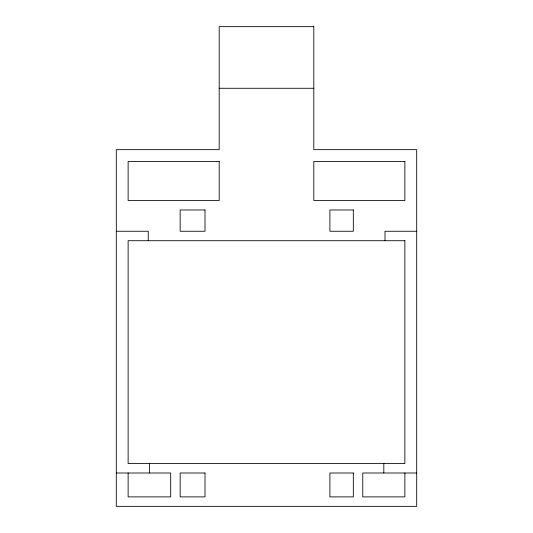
<?xml version="1.0" encoding="UTF-8"?>
<svg xmlns="http://www.w3.org/2000/svg" width="533" height="533" viewBox="0 0 533 533"><rect width="100%" height="100%" fill="white"/><g stroke="black" fill="none" stroke-linecap="round" stroke-linejoin="round"><path stroke-width="0.8" d="M219.19 88.271L313.81 88.271M116.301 231.255L148.234 231.255L148.234 240.716M416.699 231.255L385.006 231.255L385.006 240.716M116.301 472.998L170.7 472.998L170.7 496.889L128.127 496.889L128.127 472.998M416.699 472.998L362.773 472.998L362.773 496.889L404.873 496.889L404.873 472.998M383.82 463.537L383.82 472.998M149.413 463.537L149.413 472.998M313.81 26.65L219.19 26.65L219.19 149.653L116.301 149.653L116.301 506.35L416.699 506.35L416.699 149.653L313.81 149.653L313.81 26.65M219.19 161.479L128.127 161.479L128.127 200.508L219.19 200.508L219.19 161.479M404.873 161.479L313.81 161.479L313.81 200.508L404.873 200.508L404.873 161.479M204.998 209.969L180.161 209.969L180.161 231.255L204.998 231.255L204.998 209.969M353.312 209.969L329.894 209.969L329.894 231.255L353.312 231.255L353.312 209.969M404.873 240.716L128.127 240.716L128.127 463.537L404.873 463.537L404.873 240.716M204.998 472.998L180.161 472.998L180.161 496.889L204.998 496.889L204.998 472.998M353.312 472.998L329.894 472.998L329.894 496.889L353.312 496.889L353.312 472.998"/></g></svg>
